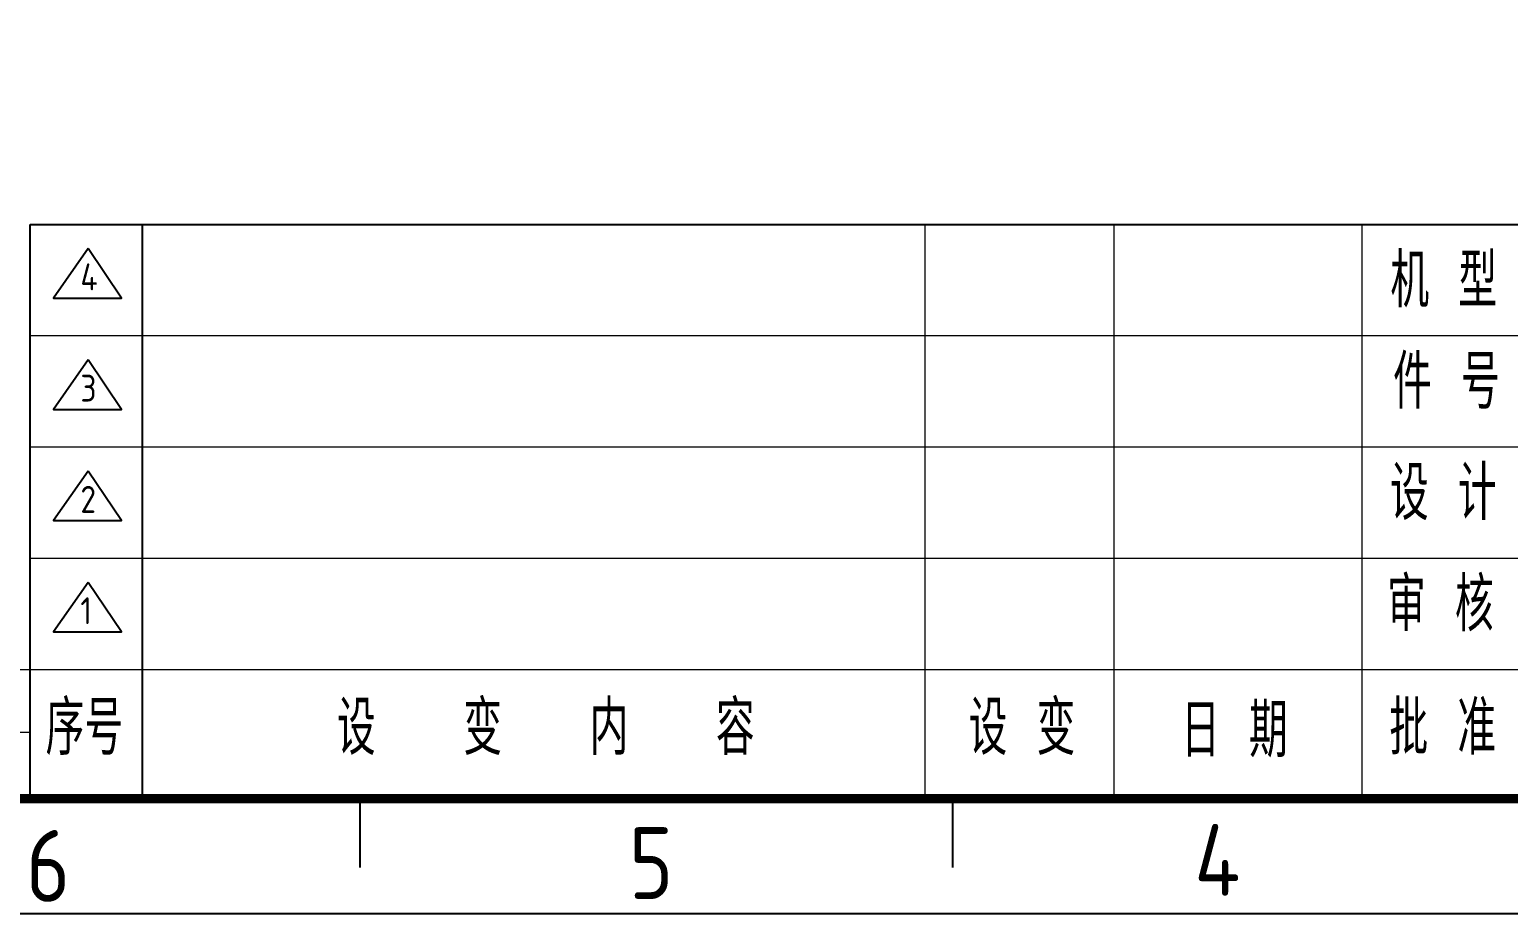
# Model space of a CAD drawing. Header units: millimetres. Extents: x 1580 to 3807, y -141 to 840.
# Drawn here: x 3407.3 to 3577.7, y -141.1 to -39.2 of the extents above; entities that cross this region are included whole.
import ezdxf

# ---------------------------------------------------------------- set-up
doc = ezdxf.new("R2010")
doc.units = ezdxf.units.MM
doc.layers.add('others', color=7, linetype='Continuous')
doc.layers.add('Text', color=3, linetype='Continuous', lineweight=20)
doc.styles.add('slb', font='gbenor.shx', dxfattribs={"bigfont": 'gbcbig.shx'})

msp = doc.modelspace()

# ---------------------------------------------------------------- linework, layer by layer
at = {"color": 0}
for points in [[(3445.417, -135.778), (3445.417, -127.85)], [(3513.697, -135.778), (3513.697, -127.85)]]:
    msp.add_lwpolyline(points, dxfattribs=at)
at = {"layer": 'Defpoints', "color": 0}
msp.add_line((3220.107, -141.063), (3807.285, -141.063), dxfattribs=at)
at = {"layer": 'others', "color": 0}
for p, q in [((3407.382, -127.85), (3407.382, -61.689)), ((3407.382, -61.689), (3795.087, -61.689)), ((3420.331, -127.85), (3420.331, -61.689))]:
    msp.add_line(p, q, dxfattribs=at)
at = {"layer": 'others', "color": 0, "const_width": 1.057}
msp.add_lwpolyline([(3795.087, -127.85), (3232.307, -127.85), (3232.307, 253.028), (3795.087, 253.028)], close=True, dxfattribs=at)
at = {"layer": 'others', "color": 0}
for points in [[(3414.075, -64.477), (3410.079, -70.172), (3417.926, -70.172)], [(3414.075, -77.296), (3410.079, -82.991), (3417.926, -82.991)], [(3414.075, -90.114), (3410.079, -95.809), (3417.926, -95.809)], [(3414.075, -102.933), (3410.079, -108.628), (3417.926, -108.628)]]:
    msp.add_lwpolyline(points, close=True, dxfattribs=at)
at = {"layer": 'Text', "color": 0}
for p, q in [((3510.472, -61.689), (3510.472, -127.85)), ((3532.251, -61.689), (3532.251, -127.85)), ((3560.832, -61.689), (3560.832, -127.85)), ((3795.087, -74.508), (3407.382, -74.508)), ((3407.382, -87.326), (3795.087, -87.326)), ((3407.382, -100.145), (3795.087, -100.145)), ((3232.307, -112.964), (3637.989, -112.964)), ((3249.51, -120.169), (3407.382, -120.169))]:
    msp.add_line(p, q, dxfattribs=at)

# ---------------------------------------------------------------- texts
at = {"color": 0, "style": 'slb'}
for s, p in [('5', (3476.374, -139.394)), ('4', (3541.527, -139.039)), ('6', (3406.911, -139.722))]:
    msp.add_text(s, height=8.27, dxfattribs=at).set_placement(p)
at = {"layer": 'others', "color": 0, "style": 'slb'}
for s, p in [('4', (3413.186, -69.278)), ('3', (3413.186, -82.097)), ('2', (3413.186, -94.916)), ('1', (3413.186, -107.735))]:
    msp.add_text(s, height=3.101, dxfattribs=at).set_placement(p)
at = {"layer": 'Text', "color": 0, "style": 'slb'}
for s, height, p in [('机 型', 6.2026, (3564.106, -71.249)), ('件 号', 6.2026, (3564.419, -82.92)), ('设 计', 6.2026, (3564.058, -95.739)), ('审 核', 6.2026, (3563.716, -108.557)), ('序号', 6.2026, (3409.181, -122.789)), ('设   变   内   容', 6.20261, (3442.735, -122.789)), ('设 变', 6.2026, (3515.509, -122.789)), ('日 期', 6.2026, (3539.994, -123.076)), ('批 准', 6.2026, (3563.99, -122.789))]:
    msp.add_text(s, height=height, dxfattribs=at).set_placement(p)

doc.saveas('drawing.dxf')
